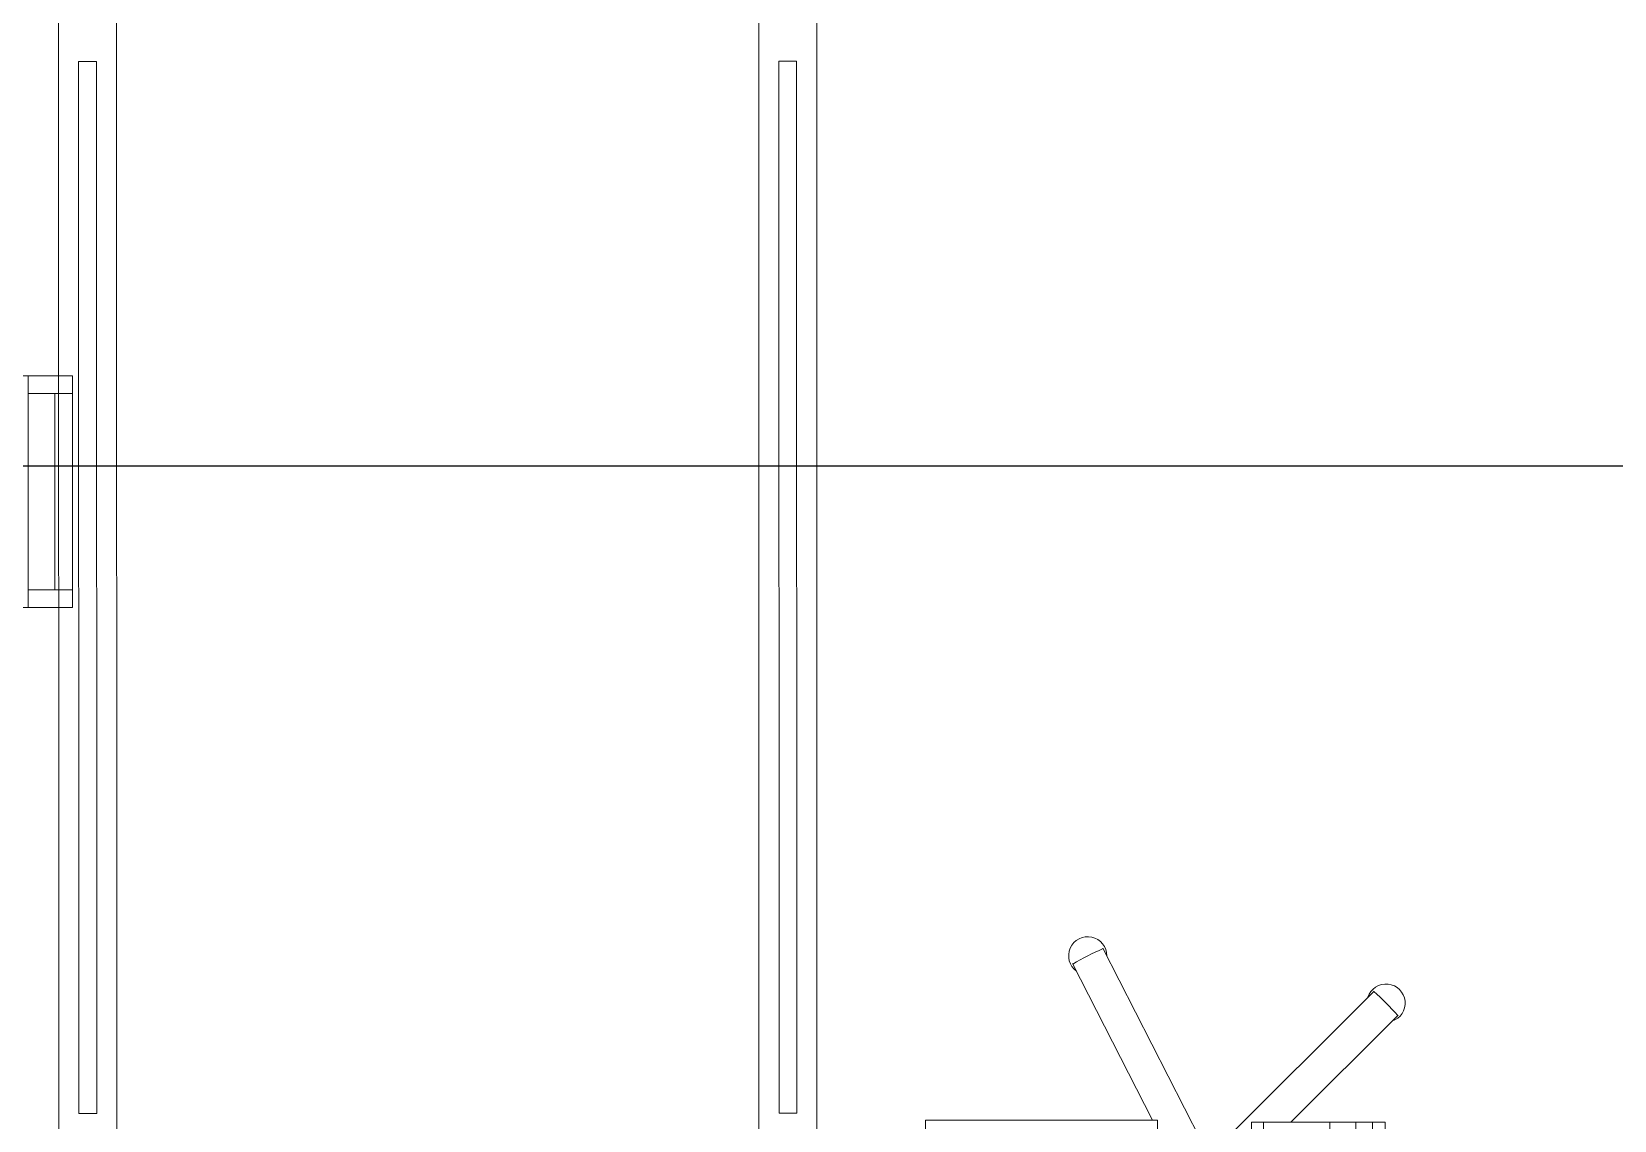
# Model space of a CAD drawing. Header units: metres. Extents: x -18745 to 220762, y -1579758 to -1356048.
# Drawn here: x 127575 to 129350, y -1470371 to -1469150 of the extents above; entities that cross this region are included whole.
import ezdxf

# ---------------------------------------------------------------- set-up
doc = ezdxf.new("R2010")
doc.units = ezdxf.units.M
doc.layers.get('0').update_dxf_attribs({"lineweight": 0})
doc.layers.add('A-100 - Copy$0$axes', color=8, linetype='Continuous')
for name, color, linetype, lineweight in [('A-100 - Copy$0$Medical Equipment and Furniture', 8, 'Continuous', 0), ('A-100 - Copy$0$Medical Equipment and Furniture1', 8, 'Continuous', 5), ('A-100 - Copy$0$Medical Equipment and Furniture2', 8, 'Continuous', 13)]:
    doc.layers.add(name, color=color, linetype=linetype, lineweight=lineweight)

# ---------------------------------------------------------------- blocks, each defined once
blk = doc.blocks.new('A-100 - Copy$0$HF16786E-P')
at = {"layer": 'A-100 - Copy$0$Medical Equipment and Furniture1'}
for p, q in [((0, 0.425), (-2.14, 0.425)), ((-0.48, 0.4025), (-1.66, 0.4025)), ((-1.66, 0.3825), (-1.66, 0.4025)), ((-0.48, 0.3825), (-0.48, 0.4025)), ((-0.48, 0.3825), (-1.66, 0.3825)), ((-0.28, 0.36), (-1.86, 0.36)), ((-1.86, -0.36), (-0.28, -0.36)), ((-0.48, -0.3825), (-1.66, -0.3825)), ((-1.66, -0.3825), (-1.66, -0.4025)), ((-0.48, -0.3825), (-0.48, -0.4025)), ((-0.48, -0.4025), (-1.66, -0.4025)), ((-2.14, -0.425), (0, -0.425))]:
    blk.add_line(p, q, dxfattribs=at)
for points in [[(-0.48, 0.3825), (-0.48, 0.3825), (-0.48, 0.3825), (-0.48, 0.3825), (-0.48, 0.3825), (-0.48, 0.3825), (-0.48, 0.3825), (-0.48, 0.3825), (-0.48, 0.3825), (-0.48, 0.3825), (-0.48, 0.3825), (-0.48, 0.3825), (-0.48, 0.3825), (-0.48, 0.3825), (-0.48, 0.3825), (-0.48, 0.3825), (-0.48, 0.3825), (-0.48, 0.3825), (-0.48, 0.3825), (-0.48, 0.3825), (-0.48, 0.3825), (-0.48, 0.3825), (-0.48, 0.3825), (-0.48, 0.3825), (-0.48, 0.3825), (-0.48, 0.3825), (-0.48, 0.3825), (-0.48, 0.3825), (-0.48, 0.3825), (-0.48, 0.3825), (-0.48, 0.3825), (-0.48, 0.3825), (-0.48, 0.3825), (-0.48, 0.3825), (-0.48, 0.3825), (-0.48, 0.3825), (-0.48, 0.3825), (-0.48, 0.3825), (-0.48, 0.3825), (-0.48, 0.3825), (-0.48, 0.3825), (-0.48, 0.3825), (-0.48, 0.3825), (-0.48, 0.3825), (-0.48, 0.3825), (-0.48, 0.3825), (-0.48, 0.3825), (-0.48, 0.3825), (-0.48, 0.3825), (-0.48, 0.3825), (-0.48, 0.3825), (-0.48, 0.3825), (-0.48, 0.3825), (-0.48, 0.3825), (-0.48, 0.3825), (-0.48, 0.3825), (-0.48, 0.3825), (-0.48, 0.3825), (-0.48, 0.3825), (-0.48, 0.3825), (-0.48, 0.3825), (-0.48, 0.3825), (-0.48, 0.3825), (-0.48, 0.3825), (-0.48, 0.3825), (-0.48, 0.3825), (-0.48, 0.3825), (-0.48, 0.3825), (-0.48, 0.3825), (-0.48, 0.3825), (-0.48, 0.3825), (-0.48, 0.3825), (-0.48, 0.3825), (-0.48, 0.3825), (-0.48, 0.3825), (-0.48, 0.3825), (-0.48, 0.3825), (-0.48, 0.3825), (-0.48, 0.3825), (-0.48, 0.3825), (-0.48, 0.3825), (-0.48, 0.3825), (-0.48, 0.3825), (-0.48, 0.3825), (-0.48, 0.3825), (-0.48, 0.3825), (-0.48, 0.3825), (-0.48, 0.3825), (-0.48, 0.3825), (-0.48, 0.3825), (-0.48, 0.3825), (-0.48, 0.3825), (-0.48, 0.3825), (-0.48, 0.3825), (-0.48, 0.3825), (-0.48, 0.3825), (-0.48, 0.3825), (-0.48, 0.3825), (-0.48, 0.3825), (-0.48, 0.3825), (-0.48, 0.3825), (-0.48, 0.3825), (-0.48, 0.3825), (-0.48, 0.3825), (-0.48, 0.3825), (-0.48, 0.3825), (-0.48, 0.3825), (-0.48, 0.3825), (-0.48, 0.3825), (-0.48, 0.3825), (-0.48, 0.3825), (-0.48, 0.3825), (-0.48, 0.3825), (-0.48, 0.3825), (-0.48, 0.3825), (-0.48, 0.3825), (-0.48, 0.3825), (-0.48, 0.3825), (-0.48, 0.3825), (-0.48, 0.3825), (-0.48, 0.3825), (-0.48, 0.3825), (-0.48, 0.3825), (-0.48, 0.3825), (-0.48, 0.3825), (-0.48, 0.3825), (-0.48, 0.3825), (-0.48, 0.3825), (-0.48, 0.3825), (-0.48, 0.3825), (-0.48, 0.3825), (-0.48, 0.3825), (-0.48, 0.3825), (-0.48, 0.3825), (-0.48, 0.3825), (-0.48, 0.3825), (-0.48, 0.3825), (-0.48, 0.3825), (-0.48, 0.3825), (-0.48, 0.3825), (-0.48, 0.3825), (-0.48, 0.3825), (-0.48, 0.3825), (-0.48, 0.3825), (-0.48, 0.3825), (-0.48, 0.3825), (-0.48, 0.3825), (-0.48, 0.3825), (-0.48, 0.3825), (-0.48, 0.3825), (-0.48, 0.3825), (-0.48, 0.3825), (-0.48, 0.3825), (-0.48, 0.3825), (-0.48, 0.3825), (-0.48, 0.3825), (-0.48, 0.3825), (-0.48, 0.3825), (-0.48, 0.3825), (-0.48, 0.3825), (-0.48, 0.3825), (-0.48, 0.3825), (-0.48, 0.3825), (-0.48, 0.3825), (-0.48, 0.3825), (-0.48, 0.3825), (-0.48, 0.3825), (-0.48, 0.3825), (-0.48, 0.3825), (-0.48, 0.3825), (-0.48, 0.3825), (-0.48, 0.3825), (-0.48, 0.3825), (-0.48, 0.3825), (-0.48, 0.3825), (-0.48, 0.3825), (-0.48, 0.3825), (-0.48, 0.3825), (-0.48, 0.3825), (-0.48, 0.3825), (-0.48, 0.3825), (-0.48, 0.3825), (-0.48, 0.3825), (-0.48, 0.3825), (-0.48, 0.3825), (-0.48, 0.3825), (-0.48, 0.3825), (-0.48, 0.3825), (-0.48, 0.3825), (-0.48, 0.3825), (-0.48, 0.3825), (-0.48, 0.3825), (-0.48, 0.3825), (-0.48, 0.3825), (-0.48, 0.3825), (-0.48, 0.3825), (-0.48, 0.3825), (-0.48, 0.3825), (-0.48, 0.3825), (-0.48, 0.3825), (-0.48, 0.3825), (-0.48, 0.3825), (-0.48, 0.3825), (-0.48, 0.3825), (-0.48, 0.3825), (-0.48, 0.3825), (-0.48, 0.3825), (-0.48, 0.3825), (-0.48, 0.3825), (-0.48, 0.3825), (-0.48, 0.3825), (-0.48, 0.3825), (-0.48, 0.3825), (-0.48, 0.3825), (-0.48, 0.3825), (-0.48, 0.3825), (-0.48, 0.3825), (-0.48, 0.3825), (-0.48, 0.3825)], [(-0.48, 0.3825), (-0.48, 0.3825), (-0.48, 0.3825), (-0.48, 0.3825), (-0.48, 0.3825), (-0.48, 0.3825), (-0.48, 0.3825), (-0.48, 0.3825), (-0.48, 0.3825), (-0.48, 0.3825), (-0.48, 0.3825), (-0.48, 0.3825), (-0.48, 0.3825), (-0.48, 0.3825), (-0.48, 0.3825), (-0.48, 0.3825), (-0.48, 0.3825), (-0.48, 0.3825), (-0.48, 0.3825), (-0.48, 0.3825), (-0.48, 0.3825), (-0.48, 0.3825), (-0.48, 0.3825), (-0.48, 0.3825), (-0.48, 0.3825), (-0.48, 0.3825), (-0.48, 0.3825), (-0.48, 0.3825), (-0.48, 0.3825), (-0.48, 0.3825), (-0.48, 0.3825), (-0.48, 0.3825), (-0.48, 0.3825), (-0.48, 0.3825), (-0.48, 0.3825), (-0.48, 0.3825), (-0.48, 0.3825), (-0.48, 0.3825), (-0.48, 0.3825), (-0.48, 0.3825), (-0.48, 0.3825), (-0.48, 0.3825), (-0.48, 0.3825), (-0.48, 0.3825), (-0.48, 0.3825), (-0.48, 0.3825), (-0.48, 0.3825), (-0.48, 0.3825), (-0.48, 0.3825), (-0.48, 0.3825), (-0.48, 0.3825), (-0.48, 0.3825), (-0.48, 0.3825), (-0.48, 0.3825), (-0.48, 0.3825), (-0.48, 0.3825), (-0.48, 0.3825), (-0.48, 0.3825), (-0.48, 0.3825), (-0.48, 0.3825), (-0.48, 0.3825), (-0.48, 0.3825), (-0.48, 0.3825), (-0.48, 0.3825), (-0.48, 0.3825), (-0.48, 0.3825), (-0.48, 0.3825), (-0.48, 0.3825), (-0.48, 0.3825), (-0.48, 0.3825), (-0.48, 0.3825), (-0.48, 0.3825), (-0.48, 0.3825), (-0.48, 0.3825), (-0.48, 0.3825), (-0.48, 0.3825), (-0.48, 0.3825), (-0.48, 0.3825), (-0.48, 0.3825), (-0.48, 0.3825), (-0.48, 0.3825), (-0.48, 0.3825), (-0.48, 0.3825), (-0.48, 0.3825), (-0.48, 0.3825), (-0.48, 0.3825), (-0.48, 0.3825), (-0.48, 0.3825), (-0.48, 0.3825), (-0.48, 0.3825), (-0.48, 0.3825), (-0.48, 0.3825), (-0.48, 0.3825), (-0.48, 0.3825), (-0.48, 0.3825), (-0.48, 0.3825), (-0.48, 0.3825), (-0.48, 0.3825), (-0.48, 0.3825), (-0.48, 0.3825), (-0.48, 0.3825), (-0.48, 0.3825), (-0.48, 0.3825), (-0.48, 0.3825), (-0.48, 0.3825), (-0.48, 0.3825), (-0.48, 0.3825), (-0.48, 0.3825), (-0.48, 0.3825), (-0.48, 0.3825), (-0.48, 0.3825), (-0.48, 0.3825), (-0.48, 0.3825), (-0.48, 0.3825), (-0.48, 0.3825), (-0.48, 0.3825), (-0.48, 0.3825), (-0.48, 0.3825), (-0.48, 0.3825), (-0.48, 0.3825), (-0.48, 0.3825), (-0.48, 0.3825), (-0.48, 0.3825), (-0.48, 0.3825), (-0.48, 0.3825), (-0.48, 0.3825), (-0.48, 0.3825), (-0.48, 0.3825), (-0.48, 0.3825), (-0.48, 0.3825), (-0.48, 0.3825), (-0.48, 0.3825), (-0.48, 0.3825), (-0.48, 0.3825), (-0.48, 0.3825), (-0.48, 0.3825), (-0.48, 0.3825), (-0.48, 0.3825), (-0.48, 0.3825), (-0.48, 0.3825), (-0.48, 0.3825), (-0.48, 0.3825), (-0.48, 0.3825), (-0.48, 0.3825), (-0.48, 0.3825), (-0.48, 0.3825), (-0.48, 0.3825), (-0.48, 0.3825), (-0.48, 0.3825), (-0.48, 0.3825), (-0.48, 0.3825), (-0.48, 0.3825), (-0.48, 0.3825), (-0.48, 0.3825), (-0.48, 0.3825), (-0.48, 0.3825), (-0.48, 0.3825), (-0.48, 0.3825), (-0.48, 0.3825), (-0.48, 0.3825), (-0.48, 0.3825), (-0.48, 0.3825), (-0.48, 0.3825), (-0.48, 0.3825), (-0.48, 0.3825), (-0.48, 0.3825), (-0.48, 0.3825), (-0.48, 0.3825), (-0.48, 0.3825), (-0.48, 0.3825), (-0.48, 0.3825), (-0.48, 0.3825), (-0.48, 0.3825), (-0.48, 0.3825), (-0.48, 0.3825), (-0.48, 0.3825), (-0.48, 0.3825), (-0.48, 0.3825), (-0.48, 0.3825), (-0.48, 0.3825), (-0.48, 0.3825), (-0.48, 0.3825), (-0.48, 0.3825), (-0.48, 0.3825), (-0.48, 0.3825), (-0.48, 0.3825), (-0.48, 0.3825), (-0.48, 0.3825), (-0.48, 0.3825), (-0.48, 0.3825), (-0.48, 0.3825), (-0.48, 0.3825), (-0.48, 0.3825), (-0.48, 0.3825), (-0.48, 0.3825), (-0.48, 0.3825), (-0.48, 0.3825), (-0.48, 0.3825), (-0.48, 0.3825), (-0.48, 0.3825), (-0.48, 0.3825), (-0.48, 0.3825), (-0.48, 0.3825), (-0.48, 0.3825), (-0.48, 0.3825), (-0.48, 0.3825), (-0.48, 0.3825), (-0.48, 0.3825), (-0.48, 0.3825), (-0.48, 0.3825), (-0.48, 0.3825), (-0.48, 0.3825), (-0.48, 0.3825), (-0.48, 0.3825)], [(-0.48, 0.3825), (-0.48, 0.3825), (-0.48, 0.3825), (-0.48, 0.3825), (-0.48, 0.3825), (-0.48, 0.3825), (-0.48, 0.3825), (-0.48, 0.3825), (-0.48, 0.3825), (-0.48, 0.3825), (-0.48, 0.3825), (-0.48, 0.3825), (-0.48, 0.3825), (-0.48, 0.3825), (-0.48, 0.3825), (-0.48, 0.3825), (-0.48, 0.3825), (-0.48, 0.3825), (-0.48, 0.3825), (-0.48, 0.3825), (-0.48, 0.3825), (-0.48, 0.3825), (-0.48, 0.3825), (-0.48, 0.3825), (-0.48, 0.3825), (-0.48, 0.3825), (-0.48, 0.3825), (-0.48, 0.3825), (-0.48, 0.3825), (-0.48, 0.3825), (-0.48, 0.3825), (-0.48, 0.3825), (-0.48, 0.3825), (-0.48, 0.3825), (-0.48, 0.3825), (-0.48, 0.3825), (-0.48, 0.3825), (-0.48, 0.3825), (-0.48, 0.3825), (-0.48, 0.3825), (-0.48, 0.3825), (-0.48, 0.3825), (-0.48, 0.3825), (-0.48, 0.3825), (-0.48, 0.3825), (-0.48, 0.3825), (-0.48, 0.3825), (-0.48, 0.3825), (-0.48, 0.3825), (-0.48, 0.3825), (-0.48, 0.3825), (-0.48, 0.3825), (-0.48, 0.3825), (-0.48, 0.3825), (-0.48, 0.3825), (-0.48, 0.3825), (-0.48, 0.3825), (-0.48, 0.3825), (-0.48, 0.3825), (-0.48, 0.3825), (-0.48, 0.3825), (-0.48, 0.3825), (-0.48, 0.3825), (-0.48, 0.3825), (-0.48, 0.3825), (-0.48, 0.3825), (-0.48, 0.3825), (-0.48, 0.3825), (-0.48, 0.3825), (-0.48, 0.3825), (-0.48, 0.3825), (-0.48, 0.3825), (-0.48, 0.3825), (-0.48, 0.3825), (-0.48, 0.3825), (-0.48, 0.3825), (-0.48, 0.3825), (-0.48, 0.3825), (-0.48, 0.3825), (-0.48, 0.3825), (-0.48, 0.3825), (-0.48, 0.3825), (-0.48, 0.3825), (-0.48, 0.3825), (-0.48, 0.3825), (-0.48, 0.3825), (-0.48, 0.3825), (-0.48, 0.3825), (-0.48, 0.3825), (-0.48, 0.3825), (-0.48, 0.3825), (-0.48, 0.3825), (-0.48, 0.3825), (-0.48, 0.3825), (-0.48, 0.3825), (-0.48, 0.3825), (-0.48, 0.3825), (-0.48, 0.3825), (-0.48, 0.3825), (-0.48, 0.3825), (-0.48, 0.3825), (-0.48, 0.3825), (-0.48, 0.3825), (-0.48, 0.3825), (-0.48, 0.3825), (-0.48, 0.3825), (-0.48, 0.3825), (-0.48, 0.3825), (-0.48, 0.3825), (-0.48, 0.3825), (-0.48, 0.3825), (-0.48, 0.3825), (-0.48, 0.3825), (-0.48, 0.3825), (-0.48, 0.3825), (-0.48, 0.3825), (-0.48, 0.3825), (-0.48, 0.3825), (-0.48, 0.3825), (-0.48, 0.3825), (-0.48, 0.3825), (-0.48, 0.3825), (-0.48, 0.3825), (-0.48, 0.3825), (-0.48, 0.3825), (-0.48, 0.3825), (-0.48, 0.3825), (-0.48, 0.3825), (-0.48, 0.3825), (-0.48, 0.3825), (-0.48, 0.3825), (-0.48, 0.3825), (-0.48, 0.3825), (-0.48, 0.3825), (-0.48, 0.3825), (-0.48, 0.3825), (-0.48, 0.3825), (-0.48, 0.3825), (-0.48, 0.3825), (-0.48, 0.3825), (-0.48, 0.3825), (-0.48, 0.3825), (-0.48, 0.3825), (-0.48, 0.3825), (-0.48, 0.3825), (-0.48, 0.3825), (-0.48, 0.3825), (-0.48, 0.3825), (-0.48, 0.3825), (-0.48, 0.3825), (-0.48, 0.3825), (-0.48, 0.3825), (-0.48, 0.3825), (-0.48, 0.3825), (-0.48, 0.3825), (-0.48, 0.3825), (-0.48, 0.3825), (-0.48, 0.3825), (-0.48, 0.3825), (-0.48, 0.3825), (-0.48, 0.3825), (-0.48, 0.3825), (-0.48, 0.3825), (-0.48, 0.3825), (-0.48, 0.3825), (-0.48, 0.3825), (-0.48, 0.3825), (-0.48, 0.3825), (-0.48, 0.3825), (-0.48, 0.3825), (-0.48, 0.3825), (-0.48, 0.3825), (-0.48, 0.3825), (-0.48, 0.3825), (-0.48, 0.3825), (-0.48, 0.3825), (-0.48, 0.3825), (-0.48, 0.3825), (-0.48, 0.3825), (-0.48, 0.3825), (-0.48, 0.3825), (-0.48, 0.3825), (-0.48, 0.3825), (-0.48, 0.3825), (-0.48, 0.3825), (-0.48, 0.3825), (-0.48, 0.3825), (-0.48, 0.3825), (-0.48, 0.3825), (-0.48, 0.3825), (-0.48, 0.3825), (-0.48, 0.3825), (-0.48, 0.3825), (-0.48, 0.3825), (-0.48, 0.3825), (-0.48, 0.3825), (-0.48, 0.3825), (-0.48, 0.3825), (-0.48, 0.3825), (-0.48, 0.3825), (-0.48, 0.3825), (-0.48, 0.3825), (-0.48, 0.3825), (-0.48, 0.3825), (-0.48, 0.3825), (-0.48, 0.3825), (-0.48, 0.3825), (-0.48, 0.3825), (-0.48, 0.3825), (-0.48, 0.3825), (-0.48, 0.3825), (-0.48, 0.3825), (-0.48, 0.3825), (-0.48, 0.3825), (-0.48, 0.3825), (-0.48, 0.3825), (-0.48, 0.3825), (-0.48, 0.3825), (-0.48, 0.3825), (-0.48, 0.3825), (-0.48, 0.3825), (-0.48, 0.3825), (-0.48, 0.3825), (-0.48, 0.3825), (-0.48, 0.3825), (-0.48, 0.3825), (-0.48, 0.3825), (-0.48, 0.3825), (-0.48, 0.3825), (-0.48, 0.3825), (-0.48, 0.3825), (-0.48, 0.3825), (-0.48, 0.3825), (-0.48, 0.3825), (-0.48, 0.3825), (-0.48, 0.3825), (-0.48, 0.3825), (-0.48, 0.3825), (-0.48, 0.3825), (-0.48, 0.3825), (-0.48, 0.3825), (-0.48, 0.3825), (-0.48, 0.3825), (-0.48, 0.3825), (-0.48, 0.3825), (-0.48, 0.3825), (-0.48, 0.3825), (-0.48, 0.3825), (-0.48, 0.3825), (-0.48, 0.3825), (-0.48, 0.3825), (-0.48, 0.3825), (-0.48, 0.3825), (-0.48, 0.3825), (-0.48, 0.3825), (-0.48, 0.3825), (-0.48, 0.3825), (-0.48, 0.3825), (-0.48, 0.3825), (-0.48, 0.3825), (-0.48, 0.3825), (-0.48, 0.3825), (-0.48, 0.3825), (-0.48, 0.3825), (-0.48, 0.3825), (-0.48, 0.3825), (-0.48, 0.3825), (-0.48, 0.3825), (-0.48, 0.3825), (-0.48, 0.3825), (-0.48, 0.3825), (-0.48, 0.3825), (-0.48, 0.3825), (-0.48, 0.3825), (-0.48, 0.3825), (-0.48, 0.3825), (-0.48, 0.3825)]]:
    blk.add_lwpolyline(points, close=True, dxfattribs=at)
for points in [[(-0.48, 0.3825), (-0.48, 0.3825), (-0.48, 0.3825), (-0.48, 0.3825), (-0.48, 0.3825), (-0.48, 0.3825), (-0.48, 0.3825), (-0.48, 0.3825)], [(-0.48, 0.3825), (-0.48, 0.3825), (-0.48, 0.3825), (-0.48, 0.3825), (-0.48, 0.3825), (-0.48, 0.3825), (-0.48, 0.3825), (-0.48, 0.3825), (-0.48, 0.3825), (-0.48, 0.3825), (-0.48, 0.3825), (-0.48, 0.3825), (-0.48, 0.3825), (-0.48, 0.3825), (-0.48, 0.3825), (-0.48, 0.3825), (-0.48, 0.3825), (-0.48, 0.3825), (-0.48, 0.3825), (-0.48, 0.3825), (-0.48, 0.3825), (-0.48, 0.3825), (-0.48, 0.3825), (-0.48, 0.3825), (-0.48, 0.3825), (-0.48, 0.3825), (-0.48, 0.3825), (-0.48, 0.3825), (-0.48, 0.3825), (-0.48, 0.3825), (-0.48, 0.3825), (-0.48, 0.3825), (-0.48, 0.3825), (-0.48, 0.3825), (-0.48, 0.3825), (-0.48, 0.3825), (-0.48, 0.3825), (-0.48, 0.3825), (-0.48, 0.3825), (-0.48, 0.3825), (-0.48, 0.3825), (-0.48, 0.3825), (-0.48, 0.3825), (-0.48, 0.3825), (-0.48, 0.3825), (-0.48, 0.3825), (-0.48, 0.3825), (-0.48, 0.3825), (-0.48, 0.3825), (-0.48, 0.3825), (-0.48, 0.3825), (-0.48, 0.3825), (-0.48, 0.3825), (-0.48, 0.3825), (-0.48, 0.3825), (-0.48, 0.3825), (-0.48, 0.3825), (-0.48, 0.3825), (-0.48, 0.3825), (-0.48, 0.3825), (-0.48, 0.3825), (-0.48, 0.3825), (-0.48, 0.3825), (-0.48, 0.3825), (-0.48, 0.3825), (-0.48, 0.3825), (-0.48, 0.3825), (-0.48, 0.3825), (-0.48, 0.3825), (-0.48, 0.3825), (-0.48, 0.3825), (-0.48, 0.3825), (-0.48, 0.3825), (-0.48, 0.3825), (-0.48, 0.3825), (-0.48, 0.3825), (-0.48, 0.3825), (-0.48, 0.3825), (-0.48, 0.3825), (-0.48, 0.3825), (-0.48, 0.3825), (-0.48, 0.3825), (-0.48, 0.3825), (-0.48, 0.3825), (-0.48, 0.3825), (-0.48, 0.3825), (-0.48, 0.3825), (-0.48, 0.3825), (-0.48, 0.3825), (-0.48, 0.3825), (-0.48, 0.3825), (-0.48, 0.3825), (-0.48, 0.3825), (-0.48, 0.3825), (-0.48, 0.3825), (-0.48, 0.3825), (-0.48, 0.3825), (-0.48, 0.3825), (-0.48, 0.3825), (-0.48, 0.3825), (-0.48, 0.3825), (-0.48, 0.3825), (-0.48, 0.3825), (-0.48, 0.3825), (-0.48, 0.3825), (-0.48, 0.3825), (-0.48, 0.3825), (-0.48, 0.3825), (-0.48, 0.3825), (-0.48, 0.3825), (-0.48, 0.3825)], [(-0.48, 0.3825), (-0.48, 0.3825), (-0.48, 0.3825), (-0.48, 0.3825), (-0.48, 0.3825), (-0.48, 0.3825), (-0.48, 0.3825), (-0.48, 0.3825), (-0.48, 0.3825), (-0.48, 0.3825), (-0.48, 0.3825), (-0.48, 0.3825), (-0.48, 0.3825), (-0.48, 0.3825), (-0.48, 0.3825), (-0.48, 0.3825), (-0.48, 0.3825)], [(-0.48, 0.3825), (-0.48, 0.3825), (-0.48, 0.3825), (-0.48, 0.3825), (-0.48, 0.3825), (-0.48, 0.3825), (-0.48, 0.3825)], [(-0.48, 0.3825), (-0.48, 0.3825), (-0.48, 0.3825), (-0.48, 0.3825), (-0.48, 0.3825), (-0.48, 0.3825), (-0.48, 0.3825), (-0.48, 0.3825), (-0.48, 0.3825), (-0.48, 0.3825), (-0.48, 0.3825), (-0.48, 0.3825)], [(-0.48, 0.3825), (-0.48, 0.3825), (-0.48, 0.3825), (-0.48, 0.3825), (-0.48, 0.3825), (-0.48, 0.3825), (-0.48, 0.3825), (-0.48, 0.3825), (-0.48, 0.3825), (-0.48, 0.3825), (-0.48, 0.3825), (-0.48, 0.3825), (-0.48, 0.3825), (-0.48, 0.3825), (-0.48, 0.3825), (-0.48, 0.3825), (-0.48, 0.3825), (-0.48, 0.3825), (-0.48, 0.3825), (-0.48, 0.3825), (-0.48, 0.3825), (-0.48, 0.3825), (-0.48, 0.3825), (-0.48, 0.3825), (-0.48, 0.3825), (-0.48, 0.3825), (-0.48, 0.3825), (-0.48, 0.3825), (-0.48, 0.3825), (-0.48, 0.3825), (-0.48, 0.3825), (-0.48, 0.3825), (-0.48, 0.3825), (-0.48, 0.3825), (-0.48, 0.3825), (-0.48, 0.3825), (-0.48, 0.3825), (-0.48, 0.3825), (-0.48, 0.3825), (-0.48, 0.3825), (-0.48, 0.3825), (-0.48, 0.3825), (-0.48, 0.3825), (-0.48, 0.3825), (-0.48, 0.3825), (-0.48, 0.3825), (-0.48, 0.3825), (-0.48, 0.3825), (-0.48, 0.3825), (-0.48, 0.3825), (-0.48, 0.3825), (-0.48, 0.3825), (-0.48, 0.3825), (-0.48, 0.3825), (-0.48, 0.3825), (-0.48, 0.3825), (-0.48, 0.3825), (-0.48, 0.3825), (-0.48, 0.3825), (-0.48, 0.3825), (-0.48, 0.3825), (-0.48, 0.3825), (-0.48, 0.3825), (-0.48, 0.3825), (-0.48, 0.3825), (-0.48, 0.3825), (-0.48, 0.3825), (-0.48, 0.3825), (-0.48, 0.3825), (-0.48, 0.3825), (-0.48, 0.3825), (-0.48, 0.3825), (-0.48, 0.3825), (-0.48, 0.3825), (-0.48, 0.3825), (-0.48, 0.3825), (-0.48, 0.3825), (-0.48, 0.3825), (-0.48, 0.3825), (-0.48, 0.3825), (-0.48, 0.3825), (-0.48, 0.3825), (-0.48, 0.3825), (-0.48, 0.3825), (-0.48, 0.3825), (-0.48, 0.3825), (-0.48, 0.3825), (-0.48, 0.3825), (-0.48, 0.3825)], [(-0.48, 0.3825), (-0.48, 0.3825), (-0.48, 0.3825), (-0.48, 0.3825), (-0.48, 0.3825), (-0.48, 0.3825), (-0.48, 0.3825), (-0.48, 0.3825), (-0.48, 0.3825), (-0.48, 0.3825), (-0.48, 0.3825), (-0.48, 0.3825), (-0.48, 0.3825), (-0.48, 0.3825), (-0.48, 0.3825), (-0.48, 0.3825), (-0.48, 0.3825), (-0.48, 0.3825), (-0.48, 0.3825), (-0.48, 0.3825), (-0.48, 0.3825), (-0.48, 0.3825), (-0.48, 0.3825), (-0.48, 0.3825), (-0.48, 0.3825), (-0.48, 0.3825), (-0.48, 0.3825), (-0.48, 0.3825), (-0.48, 0.3825), (-0.48, 0.3825), (-0.48, 0.3825), (-0.48, 0.3825), (-0.48, 0.3825), (-0.48, 0.3825), (-0.48, 0.3825), (-0.48, 0.3825), (-0.48, 0.3825), (-0.48, 0.3825), (-0.48, 0.3825), (-0.48, 0.3825), (-0.48, 0.3825), (-0.48, 0.3825), (-0.48, 0.3825), (-0.48, 0.3825), (-0.48, 0.3825), (-0.48, 0.3825), (-0.48, 0.3825), (-0.48, 0.3825), (-0.48, 0.3825), (-0.48, 0.3825), (-0.48, 0.3825), (-0.48, 0.3825), (-0.48, 0.3825), (-0.48, 0.3825)], [(-0.48, 0.3825), (-0.48, 0.3825), (-0.48, 0.3825), (-0.48, 0.3825), (-0.48, 0.3825), (-0.48, 0.3825), (-0.48, 0.3825), (-0.48, 0.3825), (-0.48, 0.3825), (-0.48, 0.3825)], [(-0.48, 0.3825), (-0.48, 0.3825), (-0.48, 0.3825), (-0.48, 0.3825), (-0.48, 0.3825), (-0.48, 0.3825), (-0.48, 0.3825), (-0.48, 0.3825), (-0.48, 0.3825), (-0.48, 0.3825)], [(-0.48, 0.3825), (-0.48, 0.3825), (-0.48, 0.3825), (-0.48, 0.3825), (-0.48, 0.3825), (-0.48, 0.3825), (-0.48, 0.3825), (-0.48, 0.3825), (-0.48, 0.3825), (-0.48, 0.3825), (-0.48, 0.3825), (-0.48, 0.3825), (-0.48, 0.3825), (-0.48, 0.3825), (-0.48, 0.3825)], [(-0.48, 0.3825), (-0.48, 0.3825), (-0.48, 0.3825), (-0.48, 0.3825), (-0.48, 0.3825), (-0.48, 0.3825), (-0.48, 0.3825), (-0.48, 0.3825), (-0.48, 0.3825), (-0.48, 0.3825)], [(-0.48, 0.3825), (-0.48, 0.3825), (-0.48, 0.3825), (-0.48, 0.3825), (-0.48, 0.3825), (-0.48, 0.3825), (-0.48, 0.3825)], [(-0.48, 0.3825), (-0.48, 0.3825), (-0.48, 0.3825), (-0.48, 0.3825), (-0.48, 0.3825), (-0.48, 0.3825), (-0.48, 0.3825), (-0.48, 0.3825), (-0.48, 0.3825), (-0.48, 0.3825)], [(-0.48, 0.3825), (-0.48, 0.3825), (-0.48, 0.3825), (-0.48, 0.3825), (-0.48, 0.3825), (-0.48, 0.3825), (-0.48, 0.3825), (-0.48, 0.3825), (-0.48, 0.3825), (-0.48, 0.3825), (-0.48, 0.3825), (-0.48, 0.3825), (-0.48, 0.3825), (-0.48, 0.3825), (-0.48, 0.3825), (-0.48, 0.3825), (-0.48, 0.3825), (-0.48, 0.3825)], [(-0.48, 0.3825), (-0.48, 0.3825), (-0.48, 0.3825), (-0.48, 0.3825), (-0.48, 0.3825), (-0.48, 0.3825), (-0.48, 0.3825), (-0.48, 0.3825), (-0.48, 0.3825)]]:
    blk.add_lwpolyline(points, dxfattribs=at)
blk = doc.blocks.new('A-100 - Copy$0$Syringe')
at = {"layer": 'A-100 - Copy$0$Medical Equipment and Furniture2'}
for points in [[(42.9739, -11.5277), (42.7139, -11.5277), (42.7139, -11.3827), (42.9739, -11.3827), (42.9739, -11.5277)], [(42.7384, -11.5086), (42.7658, -11.5086), (42.7658, -11.475), (42.7384, -11.475)], [(42.779, -11.4899), (42.779, -11.487), (42.7748, -11.487), (42.7748, -11.5), (42.779, -11.5), (42.779, -11.497)], [(42.8023, -11.4899), (42.779, -11.4899)], [(42.779, -11.497), (42.8023, -11.497)], [(42.8055, -11.4851), (42.8055, -11.48), (42.8023, -11.48), (42.8023, -11.5069), (42.8055, -11.5069), (42.8055, -11.5019)], [(42.8055, -11.5019), (42.8984, -11.5019), (42.8984, -11.4851), (42.8055, -11.4851)], [(42.8055, -11.4899), (42.8055, -11.497)], [(42.8055, -11.497), (42.8055, -11.4899)], [(42.8055, -11.497), (42.8055, -11.4899)]]:
    blk.add_lwpolyline(points, dxfattribs=at)
for points in [[(42.8312, -11.3974), (42.7289, -11.3974), (42.7289, -11.4415), (42.8312, -11.4415)], [(42.9073, -11.3985), (42.8765, -11.3985), (42.8765, -11.4091), (42.9073, -11.4091)], [(42.956, -11.3985), (42.9252, -11.3985), (42.9252, -11.4091), (42.956, -11.4091)], [(42.9073, -11.4175), (42.8765, -11.4175), (42.8765, -11.4281), (42.9073, -11.4281)], [(42.956, -11.4175), (42.9252, -11.4175), (42.9252, -11.4281), (42.956, -11.4281)], [(42.7748, -11.487), (42.7658, -11.487), (42.7658, -11.4777), (42.7748, -11.4777)], [(42.9498, -11.475), (42.8984, -11.475), (42.8984, -11.5086), (42.9498, -11.5086)], [(42.7748, -11.4967), (42.7658, -11.4967), (42.7658, -11.5059), (42.7748, -11.5059)]]:
    blk.add_lwpolyline(points, close=True, dxfattribs=at)
at = {"layer": 'A-100 - Copy$0$Medical Equipment and Furniture2', "extrusion": (0, 0, -1)}
blk.add_ellipse((42.7384, -11.4918), major_axis=(0, 0.0168), ratio=0.733735, start_param=3.141593, end_param=6.283185, dxfattribs=at)
blk = doc.blocks.new('A-100 - Copy$0$Infusion')
at = {"layer": 'A-100 - Copy$0$Medical Equipment and Furniture2'}
for points in [[(43.0793, -11.3852), (43.0793, -11.5252), (43.2293, -11.5252), (43.2293, -11.3852), (43.0793, -11.3852)], [(43.1962, -11.4242), (43.1962, -11.4114), (43.215, -11.4114), (43.215, -11.4242)]]:
    blk.add_lwpolyline(points, dxfattribs=at)
for points in [[(43.0793, -11.3852), (43.0793, -11.4242), (43.2293, -11.4242), (43.2293, -11.3852)], [(43.0927, -11.3852), (43.0927, -11.404), (43.1673, -11.404), (43.1673, -11.3852)], [(43.1962, -11.3852), (43.1962, -11.4027), (43.215, -11.4027), (43.215, -11.3852)]]:
    blk.add_lwpolyline(points, close=True, dxfattribs=at)
blk = doc.blocks.new('A-100 - Copy$0$Infusion Syringe')
at = {"layer": 'A-100 - Copy$0$Medical Equipment and Furniture1'}
for p, q in [((43.0225, -11.4053), (42.9127, -11.1899)), ((42.9683, -11.3827), (42.8788, -11.2071)), ((43.0459, -11.409), (43.2169, -11.238)), ((43.1234, -11.3852), (43.2437, -11.2649)), ((42.9886, -11.4225), (42.9765, -11.3988)), ((42.9753, -11.4431), (42.9739, -11.4433)), ((43.0124, -11.4411), (43.017, -11.4365)), ((43.0234, -11.4354), (43.017, -11.4365)), ((43.0357, -11.4374), (43.0414, -11.4403)), ((43.0444, -11.4461), (43.0414, -11.4403)), ((43.0728, -11.4359), (43.0766, -11.432)), ((43.0463, -11.4583), (43.0453, -11.4647)), ((43.0791, -11.4595), (43.0793, -11.4596)), ((43.0175, -11.473), (43.0233, -11.476)), ((43.0297, -11.4749), (43.0233, -11.476)), ((43.0407, -11.4693), (43.0453, -11.4647)), ((42.9838, -11.4812), (42.9765, -11.4824)), ((43.0592, -11.4932), (43.0766, -11.502)), ((43.0006, -11.498), (42.9627, -11.7368)), ((43.0381, -11.5039), (43.0003, -11.7427)), ((43.1221, -11.5252), (43.2746, -11.6029)), ((43.2058, -11.5252), (43.2919, -11.5691))]:
    blk.add_line(p, q, dxfattribs=at)
for points in [[(43.0266, -11.4455), (43.0266, -11.4649), (42.9739, -11.4649), (42.9739, -11.4455)], [(43.0266, -11.4455), (43.0266, -11.4649), (43.0793, -11.4649), (43.0793, -11.4455)], [(43.043, -11.4963), (43.043, -11.5009), (43.0102, -11.5009), (43.0102, -11.4963)]]:
    blk.add_lwpolyline(points, close=True, dxfattribs=at)
for points in [[(43.0302, -11.4759), (43.0302, -11.4963), (43.0229, -11.4963), (43.0229, -11.4759)], [(43.0046, -11.5009), (43.0485, -11.5009)], [(43.0485, -11.5116), (43.0046, -11.5116)]]:
    blk.add_lwpolyline(points, dxfattribs=at)
for centre, radius, start, end in [((42.8958, -11.1985), 0.0214, 359.734, 234.266), ((43.0266, -11.4552), 0.2881, 113.2187, 120.7813), ((43.2303, -11.2515), 0.0214, 287.734, 162.266), ((43.0266, -11.4552), 0.2881, 41.2187, 48.7813), ((43.0266, -11.4552), 0.0501, 296.8163, 169.3714), ((43.0266, -11.4552), 0.021, 6.8276, 152.4616), ((43.0266, -11.4552), 0.021, 207.5384, 353.1724), ((43.0266, -11.4552), 0.00972, 270, 90), ((43.0266, -11.4552), 0.0501, 190.6286, 243.1837), ((43.2833, -11.586), 0.0214, 215.734, 90.266), ((43.0266, -11.4552), 0.2881, 329.2187, 336.7813), ((42.9815, -11.7398), 0.0214, 143.734, 18.266), ((43.0266, -11.4552), 0.2881, 257.2187, 264.7813)]:
    blk.add_arc(centre, radius, start, end, dxfattribs=at)
for centre in [(43.0046, -11.5062), (43.0101, -11.5062), (43.0156, -11.5062), (43.0211, -11.5062), (43.0266, -11.5062), (43.0321, -11.5062), (43.0375, -11.5062), (43.043, -11.5062), (43.0485, -11.5062)]:
    blk.add_ellipse(centre, major_axis=(0, -0.00537), ratio=0.510594, start_param=3.141593, end_param=9.424778, dxfattribs=at)
for name in ['A-100 - Copy$0$Syringe', 'A-100 - Copy$0$Infusion']:
    blk.add_blockref(name, (0, 0), dxfattribs=at)
blk = doc.blocks.new('A-100 - Copy$0$ME17423-P')
at = {"layer": 'A-100 - Copy$0$Medical Equipment and Furniture1'}
for p, q in [((0.26, 0), (0, 0)), ((0, 0), (0, -0.3)), ((0.02, 0), (0.02, -0.05)), ((0.24, 0), (0.24, -0.05)), ((0.26, 0), (0.26, -0.3)), ((0.24, -0.02), (0.02, -0.02)), ((0.26, -0.05), (0, -0.05)), ((-0.02, -0.07), (-0.02, -0.22)), ((-0.02, -0.07), (-0.015, -0.07)), ((-0.015, -0.07), (-0.015, -0.22)), ((0.275, -0.07), (0.275, -0.22)), ((0.28, -0.07), (0.275, -0.07)), ((0.28, -0.07), (0.28, -0.22)), ((-0.015, -0.095), (0, -0.095)), ((0.275, -0.095), (0.26, -0.095)), ((-0.015, -0.1075), (0, -0.1075)), ((0.275, -0.1075), (0.26, -0.1075)), ((-0.015, -0.1825), (0, -0.1825)), ((-0.015, -0.195), (0, -0.195)), ((0.275, -0.1825), (0.26, -0.1825)), ((0.275, -0.195), (0.26, -0.195)), ((0.26, -0.21), (0, -0.21)), ((-0.02, -0.22), (-0.015, -0.22)), ((0.28, -0.22), (0.275, -0.22)), ((0.26, -0.26), (0, -0.26)), ((0.02, -0.26), (0.02, -0.3)), ((0.24, -0.26), (0.24, -0.3)), ((0.02, -0.3), (0, -0.3)), ((0.26, -0.3), (0.24, -0.3))]:
    blk.add_line(p, q, dxfattribs=at)
for points in [[(0.0623, -0.2435, -0.14448), (0.0618, -0.2451, -0.107176), (0.0603, -0.2466, -0.077753), (0.0582, -0.2475, -0.064938), (0.0555, -0.2479, -0.064938), (0.0528, -0.2475, -0.077753), (0.0508, -0.2466, -0.107176), (0.0492, -0.2451, -0.14448), (0.0488, -0.2435, -0.14448), (0.0492, -0.242, -0.107176), (0.0508, -0.2405, -0.077753), (0.0528, -0.2396, -0.064938), (0.0555, -0.2392, -0.064938), (0.0582, -0.2396, -0.077753), (0.0603, -0.2405, -0.107176), (0.0618, -0.242, -0.14448)], [(0.0623, -0.2529, -0.14448), (0.0618, -0.2544, -0.107176), (0.0603, -0.2559, -0.077753), (0.0582, -0.2568, -0.064938), (0.0555, -0.2572, -0.064938), (0.0528, -0.2568, -0.077753), (0.0508, -0.2559, -0.107176), (0.0492, -0.2544, -0.14448), (0.0488, -0.2529, -0.14448), (0.0492, -0.2513, -0.107176), (0.0508, -0.2498, -0.077753), (0.0528, -0.2489, -0.064938), (0.0555, -0.2485, -0.064938), (0.0582, -0.2489, -0.077753), (0.0603, -0.2498, -0.107176), (0.0618, -0.2513, -0.14448)]]:
    blk.add_lwpolyline(points, format="xyb", close=True, dxfattribs=at)
for centre, radius, start, end in [((0.1616, -0.2373), 0.00735, 104.8618, 122.6457), ((0.1624, -0.2404), 0.0105, 90, 104.8618), ((0.1624, -0.2404), 0.0105, 75.1382, 90), ((0.1632, -0.2373), 0.00735, 57.3543, 75.1382), ((0.1958, -0.2373), 0.00735, 104.8618, 122.6457), ((0.1966, -0.2404), 0.0105, 90, 104.8618), ((0.1966, -0.2404), 0.0105, 75.1382, 90), ((0.1974, -0.2373), 0.00735, 57.3543, 75.1382), ((0.0991, -0.2435), 0.00284, 147.1153, 180), ((0.0991, -0.2435), 0.00284, 180, 212.8847), ((0.101, -0.2447), 0.00507, 122.6457, 147.1153), ((0.101, -0.2423), 0.00507, 212.8847, 237.3543), ((0.1022, -0.2467), 0.00735, 104.8618, 122.6457), ((0.1022, -0.2404), 0.00735, 237.3543, 255.1382), ((0.103, -0.2497), 0.0105, 90, 104.8618), ((0.103, -0.2374), 0.0105, 255.1382, 270), ((0.103, -0.2497), 0.0105, 75.1382, 90), ((0.103, -0.2374), 0.0105, 270, 284.8618), ((0.1039, -0.2467), 0.00735, 57.3543, 75.1382), ((0.1039, -0.2404), 0.00735, 284.8618, 302.6457), ((0.1051, -0.2447), 0.00507, 32.8847, 57.3543), ((0.1051, -0.2423), 0.00507, 302.6457, 327.1153), ((0.107, -0.2435), 0.00284, 0, 32.8847), ((0.107, -0.2435), 0.00284, 327.1153, 360), ((0.1475, -0.2435), 0.00284, 147.1153, 180), ((0.1475, -0.2435), 0.00284, 180, 212.8847), ((0.1494, -0.2447), 0.00507, 122.6457, 147.1153), ((0.1494, -0.2423), 0.00507, 212.8847, 237.3543), ((0.1506, -0.2467), 0.00735, 104.8618, 122.6457), ((0.1506, -0.2404), 0.00735, 237.3543, 255.1382), ((0.1514, -0.2497), 0.0105, 90, 104.8618), ((0.1514, -0.2374), 0.0105, 255.1382, 270), ((0.1514, -0.2497), 0.0105, 75.1382, 90), ((0.1514, -0.2374), 0.0105, 270, 284.8618), ((0.1522, -0.2467), 0.00735, 57.3543, 75.1382), ((0.1522, -0.2404), 0.00735, 284.8618, 302.6457), ((0.1585, -0.2342), 0.00284, 147.1153, 180), ((0.1585, -0.2342), 0.00284, 180, 212.8847), ((0.1604, -0.2354), 0.00507, 122.6457, 147.1153), ((0.1604, -0.233), 0.00507, 212.8847, 237.3543), ((0.1534, -0.2447), 0.00507, 32.8847, 57.3543), ((0.1534, -0.2423), 0.00507, 302.6457, 327.1153), ((0.1616, -0.2311), 0.00735, 237.3543, 255.1382), ((0.1553, -0.2435), 0.00284, 0, 32.8847), ((0.1553, -0.2435), 0.00284, 327.1153, 360), ((0.1624, -0.228), 0.0105, 255.1382, 270), ((0.1624, -0.228), 0.0105, 270, 284.8618), ((0.1632, -0.2311), 0.00735, 284.8618, 302.6457), ((0.1645, -0.2354), 0.00507, 32.8847, 57.3543), ((0.1645, -0.233), 0.00507, 302.6457, 327.1153), ((0.1663, -0.2342), 0.00284, 0, 32.8847), ((0.1663, -0.2342), 0.00284, 327.1153, 0), ((0.1927, -0.2342), 0.00284, 147.1153, 180), ((0.1927, -0.2342), 0.00284, 180, 212.8847), ((0.1927, -0.2435), 0.00284, 147.1153, 180), ((0.1927, -0.2435), 0.00284, 180, 212.8847), ((0.1945, -0.2354), 0.00507, 122.6457, 147.1153), ((0.1945, -0.233), 0.00507, 212.8847, 237.3543), ((0.1945, -0.2447), 0.00507, 122.6457, 147.1153), ((0.1945, -0.2423), 0.00507, 212.8847, 237.3543), ((0.1958, -0.2311), 0.00735, 237.3543, 255.1382), ((0.1958, -0.2467), 0.00735, 104.8618, 122.6457), ((0.1958, -0.2404), 0.00735, 237.3543, 255.1382), ((0.1966, -0.228), 0.0105, 255.1382, 270), ((0.1966, -0.2497), 0.0105, 90, 104.8618), ((0.1966, -0.2374), 0.0105, 255.1382, 270), ((0.1966, -0.228), 0.0105, 270, 284.8618), ((0.1966, -0.2497), 0.0105, 75.1382, 90), ((0.1966, -0.2374), 0.0105, 270, 284.8618), ((0.1974, -0.2311), 0.00735, 284.8618, 302.6457), ((0.1974, -0.2467), 0.00735, 57.3543, 75.1382), ((0.1974, -0.2404), 0.00735, 284.8618, 302.6457), ((0.1986, -0.2354), 0.00507, 32.8847, 57.3543), ((0.1986, -0.233), 0.00507, 302.6457, 327.1153), ((0.1986, -0.2447), 0.00507, 32.8847, 57.3543), ((0.1986, -0.2423), 0.00507, 302.6457, 327.1153), ((0.2005, -0.2342), 0.00284, 0, 32.8847), ((0.2005, -0.2342), 0.00284, 327.1153, 360), ((0.2005, -0.2435), 0.00284, 0, 32.8847), ((0.2005, -0.2435), 0.00284, 327.1153, 360), ((0.0991, -0.2529), 0.00284, 147.1153, 180), ((0.0991, -0.2529), 0.00284, 180, 212.8847), ((0.101, -0.2541), 0.00507, 122.6457, 147.1153), ((0.101, -0.2517), 0.00507, 212.8847, 237.3543), ((0.1022, -0.256), 0.00735, 104.8618, 122.6457), ((0.1022, -0.2497), 0.00735, 237.3543, 255.1382), ((0.103, -0.259), 0.0105, 90, 104.8618), ((0.103, -0.2467), 0.0105, 255.1382, 270), ((0.103, -0.259), 0.0105, 75.1382, 90), ((0.103, -0.2467), 0.0105, 270, 284.8618), ((0.1039, -0.256), 0.00735, 57.3543, 75.1382), ((0.1039, -0.2497), 0.00735, 284.8618, 302.6457), ((0.1051, -0.2541), 0.00507, 32.8847, 57.3543), ((0.1051, -0.2517), 0.00507, 302.6457, 327.1153), ((0.107, -0.2529), 0.00284, 0, 32.8847), ((0.107, -0.2529), 0.00284, 327.1153, 360), ((0.1475, -0.2529), 0.00284, 147.1153, 180), ((0.1475, -0.2529), 0.00284, 180, 212.8847), ((0.1494, -0.2541), 0.00507, 122.6457, 147.1153), ((0.1494, -0.2517), 0.00507, 212.8847, 237.3543), ((0.1506, -0.256), 0.00735, 104.8618, 122.6457), ((0.1506, -0.2497), 0.00735, 237.3543, 255.1382), ((0.1514, -0.259), 0.0105, 90, 104.8618), ((0.1514, -0.2467), 0.0105, 255.1382, 270), ((0.1514, -0.259), 0.0105, 75.1382, 90), ((0.1514, -0.2467), 0.0105, 270, 284.8618), ((0.1522, -0.256), 0.00735, 57.3543, 75.1382), ((0.1522, -0.2497), 0.00735, 284.8618, 302.6457), ((0.1534, -0.2541), 0.00507, 32.8847, 57.3543), ((0.1534, -0.2517), 0.00507, 302.6457, 327.1153), ((0.1553, -0.2529), 0.00284, 0, 32.8847), ((0.1553, -0.2529), 0.00284, 327.1153, 360), ((0.1927, -0.2529), 0.00284, 147.1153, 180), ((0.1927, -0.2529), 0.00284, 180, 212.8847), ((0.1945, -0.2541), 0.00507, 122.6457, 147.1153), ((0.1945, -0.2517), 0.00507, 212.8847, 237.3543), ((0.1958, -0.256), 0.00735, 104.8618, 122.6457), ((0.1958, -0.2497), 0.00735, 237.3543, 255.1382), ((0.1966, -0.259), 0.0105, 90, 104.8618), ((0.1966, -0.2467), 0.0105, 255.1382, 270), ((0.1966, -0.259), 0.0105, 75.1382, 90), ((0.1966, -0.2467), 0.0105, 270, 284.8618), ((0.1974, -0.256), 0.00735, 57.3543, 75.1382), ((0.1974, -0.2497), 0.00735, 284.8618, 302.6457), ((0.1986, -0.2541), 0.00507, 32.8847, 57.3543), ((0.1986, -0.2517), 0.00507, 302.6457, 327.1153), ((0.2005, -0.2529), 0.00284, 0, 32.8847), ((0.2005, -0.2529), 0.00284, 327.1153, 360)]:
    blk.add_arc(centre, radius, start, end, dxfattribs=at)
blk = doc.blocks.new('A-100 - Copy')
at = {"layer": 'A-100 - Copy$0$axes'}
blk.add_line((215795, -1469637.7, 2.4), (83877.8, -1469637.7, 2.4), dxfattribs=at)
at = {"layer": 'A-100 - Copy$0$Medical Equipment and Furniture', "zscale": 1000}
for name, p, xscale, yscale, rotation in [('A-100 - Copy$0$HF16786E-P', (128030.8, -1470843.6, 0), 1000, 1000, 270.0149936594165), ('A-100 - Copy$0$ME17423-P', (127621.2, -1469796.3, 0), -999.9999999999994, 999.9999999999994, 270.0002291391862)]:
    blk.add_blockref(name, p, dxfattribs=dict(at, xscale=xscale, yscale=yscale, rotation=rotation))
at = {"layer": 'A-100 - Copy$0$Medical Equipment and Furniture', "xscale": 1000, "yscale": 1000, "zscale": 1000}
blk.add_blockref('A-100 - Copy$0$Infusion Syringe', (85863.4, -1458988.4, 0), dxfattribs=at)

msp = doc.modelspace()

# ---------------------------------------------------------------- block references
msp.add_blockref('A-100 - Copy', (0, 0))

doc.saveas('drawing.dxf')
